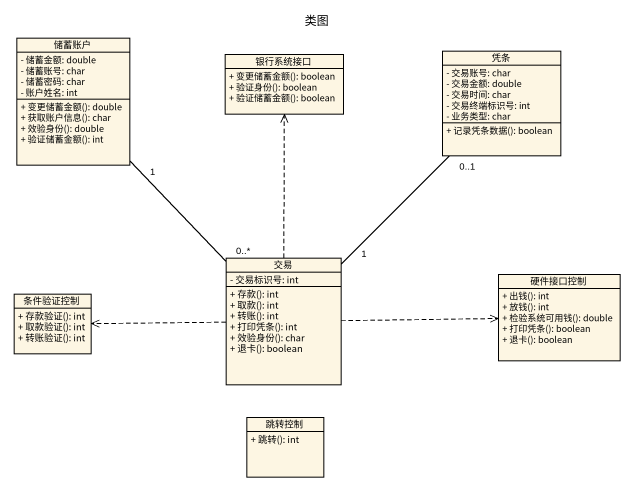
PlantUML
@startuml
title 类图
hide circle
hide empty members
skinparam classAttributeIconSize 0
class 储蓄账户 {
  - 储蓄金额: double
  - 储蓄账号: char
  - 储蓄密码: char
  - 账户姓名: int
  + 变更储蓄金额(): double
  + 获取账户信息(): char
  + 效验身份(): double
  + 验证储蓄金额(): int
}
class 银行系统接口 {
  + 变更储蓄金额(): boolean
  + 验证身份(): boolean
  + 验证储蓄金额(): boolean
}
class 凭条 {
  - 交易账号: char
  - 交易金额: double
  - 交易时间: char
  - 交易终端标识号: int
  - 业务类型: char
  + 记录凭条数据(): boolean
}
class 交易 {
  - 交易标识号: int
  + 存款(): int
  + 取款(): int
  + 转账(): int
  + 打印凭条(): int
  + 效验身份(): char
  + 退卡(): boolean
}
class 条件验证控制 {
  + 存款验证(): int
  + 取款验证(): int
  + 转账验证(): int
}
class 硬件接口控制 {
  + 出钱(): int
  + 放钱(): int
  + 检验系统可用钱(): double
  + 打印凭条(): boolean
  + 退卡(): boolean
}
class 跳转控制 {
  + 跳转(): int
}
储蓄账户 "1" -- "0..*" 交易
凭条 "0..1" -- "1" 交易
交易 .up.> 银行系统接口
交易 .left.> 条件验证控制
交易 .right.> 硬件接口控制
@enduml
